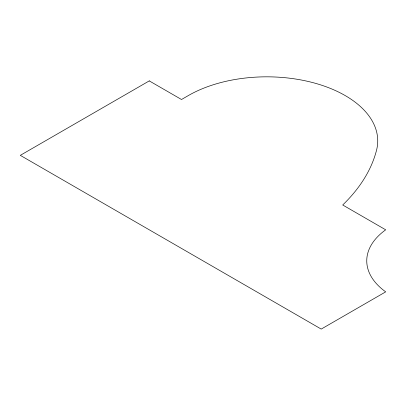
<?xml version="1.0" encoding="UTF-8"?>
<svg xmlns="http://www.w3.org/2000/svg" width="406" height="406" viewBox="0 0 406 406"><rect width="100%" height="100%" fill="white"/><g stroke="black" fill="none" stroke-linecap="round" stroke-linejoin="round"><path stroke-width="0.61" d="M149.266 80.895L20.3 155.351L321.217 329.083L385.7 291.858A85.661 49.456 0 0 1 385.7 229.811L342.71 204.989A258.703 149.362 0 0 0 376.24 151.352A110.97 64.067 0 0 0 317.325 83.864A110.97 64.067 0 0 0 188.054 95.73L181.507 99.511L149.266 80.895"/></g></svg>
